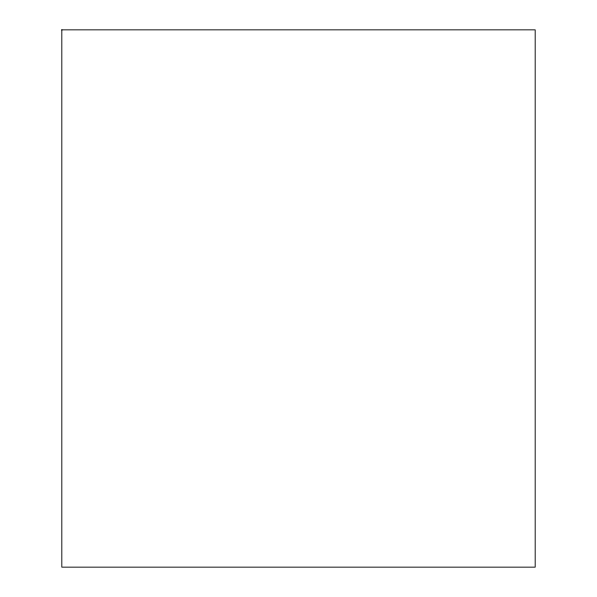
<?xml version="1.0" encoding="UTF-8"?>
<svg xmlns="http://www.w3.org/2000/svg" width="597" height="597" viewBox="0 0 597 597"><rect width="100%" height="100%" fill="white"/><g stroke="black" fill="none" stroke-linecap="round" stroke-linejoin="round"><path stroke-width="0.9" d="M61.819 29.85L61.819 567.15L535.181 567.15L535.181 29.85L61.819 29.85"/></g></svg>
